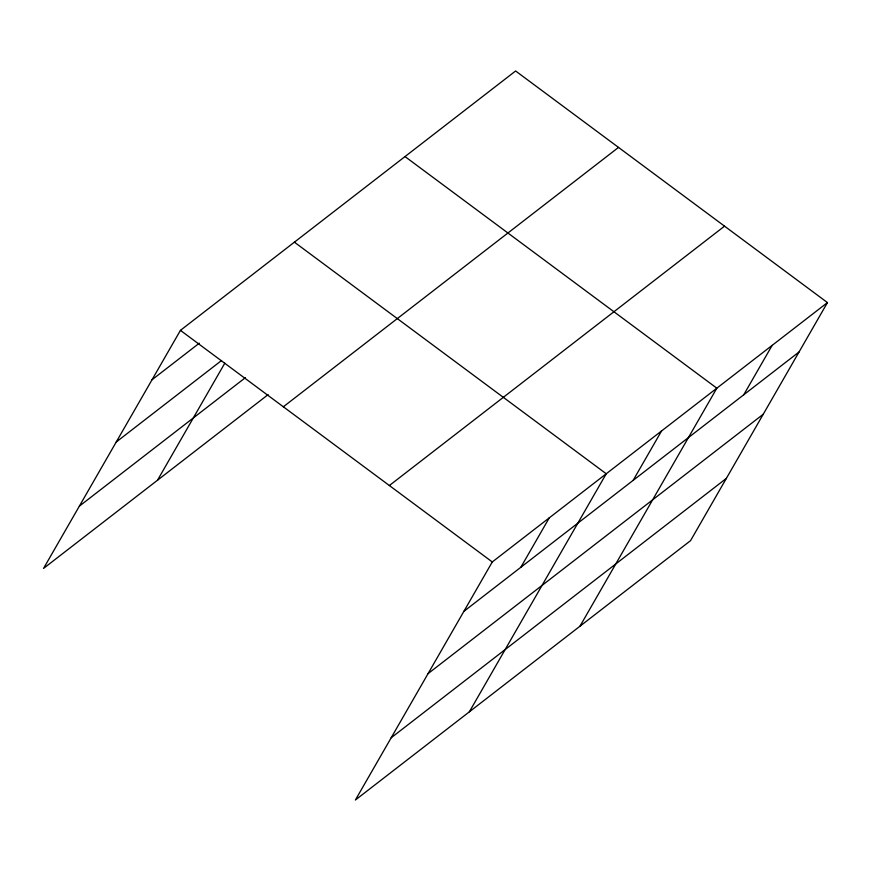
<?xml version="1.0" encoding="UTF-8"?>
<svg xmlns="http://www.w3.org/2000/svg" width="871" height="871" viewBox="0 0 871 871"><rect width="100%" height="100%" fill="white"/><g stroke="black" fill="none" stroke-linecap="round" stroke-linejoin="round"><path stroke-width="1.31" d="M827.45 302.585L492.278 561.958L355.39 800.014L690.561 540.641L827.45 302.585L515.61 70.987L180.439 330.359L43.55 568.415L268.116 394.628M157.509 480.226L224.816 363.163M520.847 567.282L549.263 517.864M469.349 711.825L606.238 473.77L294.398 242.171M633.13 480.389L661.546 430.982M579.955 626.238L716.844 388.183L405.004 156.573M743.736 394.792L772.152 345.384M152.022 379.767L199.328 343.163M116.224 442.022L221.582 360.485M79.348 506.16L245.415 377.644M283.347 406.79L618.519 147.417M389.37 485.528L724.541 226.155M463.873 611.366L799.034 352.004M428.075 673.621L763.236 414.248M391.188 737.759L726.36 478.386M180.439 330.359L492.278 561.958"/></g></svg>
